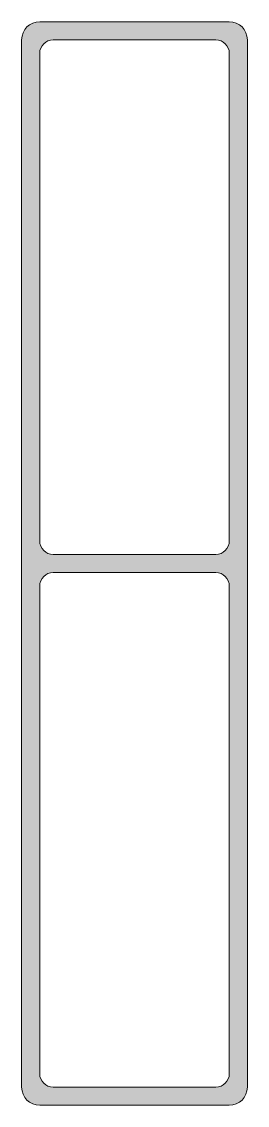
# Model space of a CAD drawing. Header units: metres. Extents: x -13 to 13, y -120 to 0.
import ezdxf

# ---------------------------------------------------------------- set-up
doc = ezdxf.new("R2010")
doc.units = ezdxf.units.M
doc.linetypes.add('Dash', pattern=[6.35, 3.175, -3.175])
doc.layers.add('A-DETL-GENF', color=92, linetype='Continuous', lineweight=18)
doc.layers.add('A-DETL-GENF-HDLN', color=1, linetype='Dash', lineweight=18)

# ---------------------------------------------------------------- blocks, each defined once
blk = doc.blocks.new('20 carrosserieprofiel - 25x120-1458059-00_0 Basismaterialen')
at = {"layer": 'A-DETL-GENF-HDLN', "linetype": 'Continuous'}
h = blk.add_hatch(color=256, dxfattribs=at)
h.paths.add_polyline_path([(-10.5, -120), (10.5, -120), (11.02, -119.93), (11.5, -119.73), (11.91, -119.41), (12.23, -119), (12.43, -118.52), (12.5, -118), (12.5, -2), (12.43, -1.48), (12.23, -1), (11.91, -0.59), (11.5, -0.27), (11.02, -0.07), (10.5, 0), (-10.5, 0), (-11.02, -0.07), (-11.5, -0.27), (-11.91, -0.59), (-12.23, -1), (-12.43, -1.48), (-12.5, -2), (-12.5, -118), (-12.43, -118.52), (-12.23, -119), (-11.91, -119.41), (-11.5, -119.73), (-11.02, -119.93)])
h.paths.add_polyline_path([(9, -118), (-9.39, -117.95), (-9.75, -117.8), (-10.06, -117.56), (-10.3, -117.25), (-10.45, -116.89), (-10.5, -116.5), (-10.45, -62.11), (-10.3, -61.75), (-10.06, -61.44), (-9.75, -61.2), (-9.39, -61.05), (-9, -61), (9.39, -61.05), (9.75, -61.2), (10.06, -61.44), (10.3, -61.75), (10.45, -62.11), (10.5, -62.5), (10.45, -116.89), (10.3, -117.25), (10.06, -117.56), (9.75, -117.8), (9.39, -117.95)])
h.paths.add_polyline_path([(9, -59), (-9.39, -58.95), (-9.75, -58.8), (-10.06, -58.56), (-10.3, -58.25), (-10.45, -57.89), (-10.5, -57.5), (-10.45, -3.11), (-10.3, -2.75), (-10.06, -2.44), (-9.75, -2.2), (-9.39, -2.05), (-9, -2), (9.39, -2.05), (9.75, -2.2), (10.06, -2.44), (10.3, -2.75), (10.45, -3.11), (10.5, -3.5), (10.45, -57.89), (10.3, -58.25), (10.06, -58.56), (9.75, -58.8), (9.39, -58.95)])
at = {"layer": 'A-DETL-GENF'}
for p, q in [((10.5, 0), (-10.5, 0)), ((-12.5, -2), (-12.5, -118)), ((-9, -2), (9, -2)), ((12.5, -118), (12.5, -2)), ((-10.5, -57.5), (-10.5, -3.5)), ((10.5, -3.5), (10.5, -57.5)), ((9, -59), (-9, -59)), ((-9, -61), (9, -61)), ((-10.5, -116.5), (-10.5, -62.5)), ((10.5, -62.5), (10.5, -116.5)), ((9, -118), (-9, -118)), ((-10.5, -120), (10.5, -120))]:
    blk.add_line(p, q, dxfattribs=at)
for centre, radius, start, end in [((10.5, -2), 2, 360, 90), ((-10.5, -2), 2, 90, 180), ((-9, -3.5), 1.5, 90, 180), ((9, -3.5), 1.5, 0, 90), ((-9, -57.5), 1.5, 180, 270), ((9, -57.5), 1.5, 270, 0), ((-9, -62.5), 1.5, 90, 180), ((9, -62.5), 1.5, 360, 90), ((-9, -116.5), 1.5, 180, 270), ((9, -116.5), 1.5, 270, 0), ((-10.5, -118), 2, 180, 270), ((10.5, -118), 2, 270, 360)]:
    blk.add_arc(centre, radius, start, end, dxfattribs=at)

msp = doc.modelspace()

# ---------------------------------------------------------------- block references
msp.add_blockref('20 carrosserieprofiel - 25x120-1458059-00_0 Basismaterialen', (0, 0))

doc.saveas('drawing.dxf')
